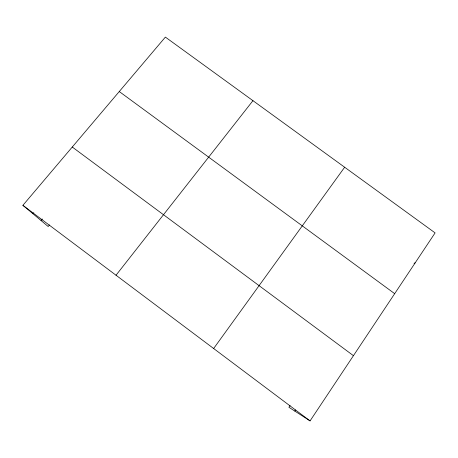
<?xml version="1.0" encoding="UTF-8"?>
<svg xmlns="http://www.w3.org/2000/svg" width="458" height="458" viewBox="0 0 458 458"><rect width="100%" height="100%" fill="white"/><g stroke="black" fill="none" stroke-linecap="round" stroke-linejoin="round"><path stroke-width="0.69" d="M290.074 405.548L288.906 407.276L310.066 420.896L435.1 232.887L165.372 37.104L22.9 205.321L48.17 226.51L49.475 224.935M294.815 411.084L295.593 409.939M213.646 348.515L344.651 167.233M116.029 275.229L252.953 100.674M41.088 220.573L42.388 219.01M32.953 213.749L33.823 212.712M414.003 263.258L415.143 262.898M119.263 91.548L394.681 293.664M72.267 147.035L353.444 355.671M22.9 205.321L310.066 420.896"/></g></svg>
